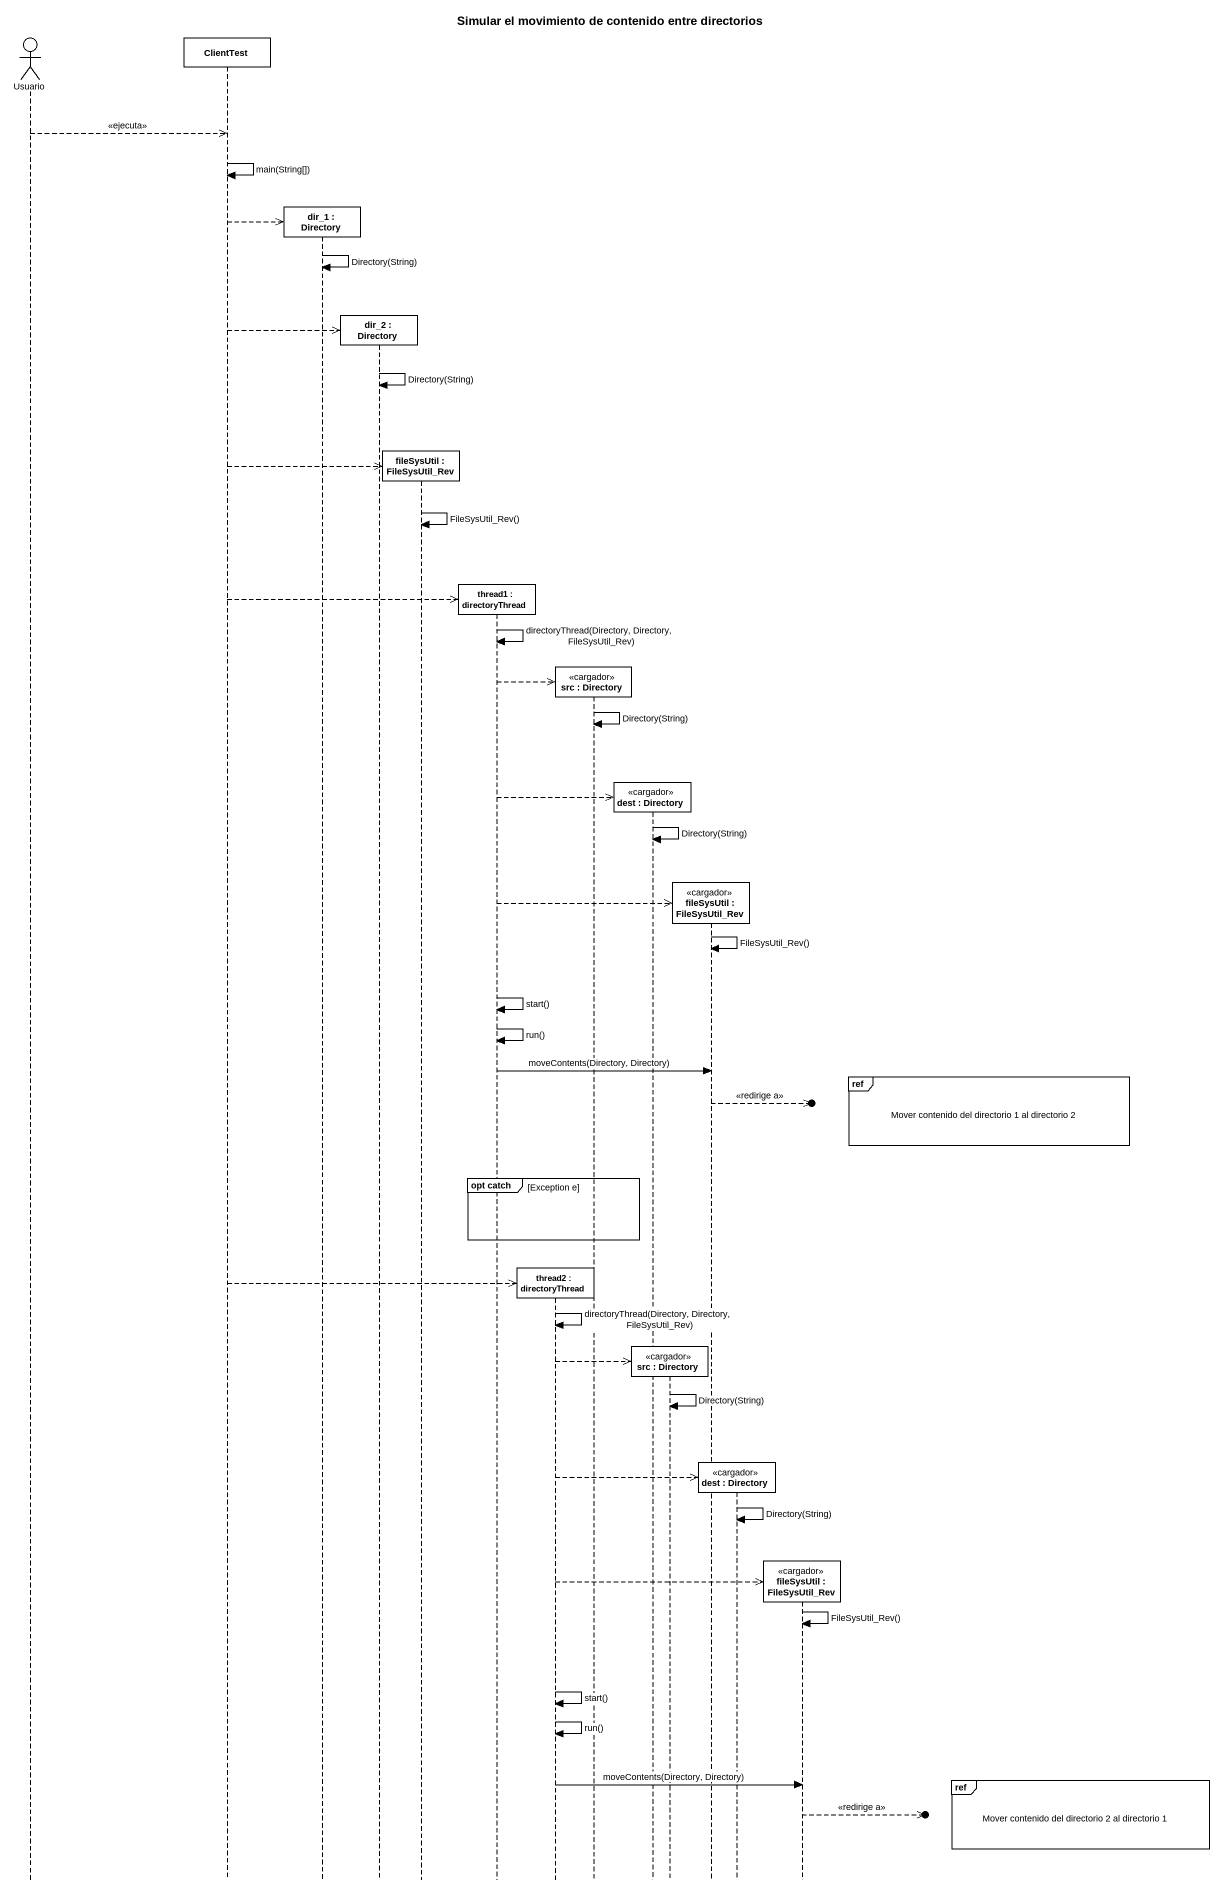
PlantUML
@startuml
title Simular el movimiento de contenido entre directorios
hide footbox
actor Usuario
participant ClientTest
participant "dir_1 : Directory" as dir_1
participant "dir_2 : Directory" as dir_2
participant "fileSysUtil : FileSysUtil_Rev" as fileSysUtil
participant "thread1 : directoryThread" as thread1
participant "thread2 : directoryThread" as thread2
participant "src : Directory" as src <<cargador>>
participant "dest : Directory" as dest <<cargador>>
participant "src : Directory" as src_2 <<cargador>>
participant "fileSysUtil : FileSysUtil_Rev" as fileSysUtil_2 <<cargador>>
participant "dest : Directory" as dest_2 <<cargador>>
participant "fileSysUtil : FileSysUtil_Rev" as fileSysUtil_3 <<cargador>>

Usuario -->> ClientTest : <<ejecuta>>
ClientTest -> ClientTest : main(String[])
ClientTest -->> dir_1 **
dir_1 -> dir_1 : Directory(String)
ClientTest -->> dir_2 **
dir_2 -> dir_2 : Directory(String)
ClientTest -->> fileSysUtil **
fileSysUtil -> fileSysUtil : FileSysUtil_Rev()
ClientTest -->> thread1 **
thread1 -> thread1 : directoryThread(Directory, Directory, FileSysUtil_Rev)
thread1 -->> src **
src -> src : Directory(String)
thread1 -->> dest **
dest -> dest : Directory(String)
thread1 -->> fileSysUtil_2 **
fileSysUtil_2 -> fileSysUtil_2 : FileSysUtil_Rev()
thread1 -> thread1 : start()
thread1 -> thread1 : run()
thread1 -> fileSysUtil_2 : moveContents(Directory, Directory)
ref over fileSysUtil_3 : Mover contenido del directorio 1 al directorio 2
fileSysUtil_2 -->>o] : <<redirige a>>
group opt catch [Exception e]
end
ClientTest -->> thread2 **
thread2 -> thread2 : directoryThread(Directory, Directory, FileSysUtil_Rev)
thread2 -->> src_2 **
src_2 -> src_2 : Directory(String)
thread2 -->> dest_2 **
dest_2 -> dest_2 : Directory(String)
thread2 -->> fileSysUtil_3 **
fileSysUtil_3 -> fileSysUtil_3 : FileSysUtil_Rev()
thread2 -> thread2 : start()
thread2 -> thread2 : run()
ref over fileSysUtil_3 : Mover contenido del directorio 2 al directorio 1
thread2 -> fileSysUtil_3 : moveContents(Directory, Directory)
fileSysUtil_3 -->>o] : <<redirige a>>
@enduml
